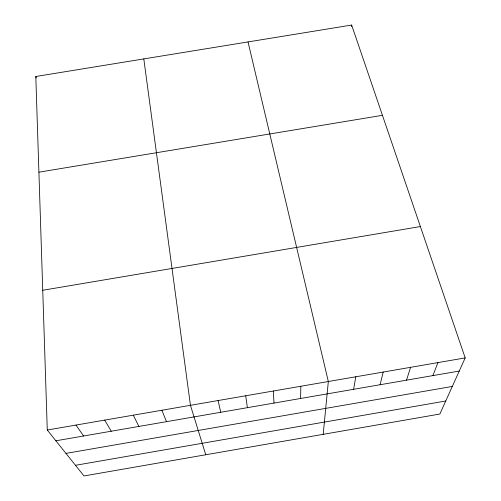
<?xml version="1.0" encoding="UTF-8"?>
<svg xmlns="http://www.w3.org/2000/svg" width="501" height="501" viewBox="0 0 501 501"><rect width="100%" height="100%" fill="white"/><g stroke="black" fill="none" stroke-linecap="round" stroke-linejoin="round"><path stroke-width="0.75" d="M300.587 398.483L300.838 386.265M351.527 26.553L351.652 25.05L35.803 76.503L47.276 430.021L83.98 475.95L439.859 414.033L465.197 357.902L351.652 25.05M323.183 434.336L328.337 381.518L248.026 41.934M353.631 389.308L355.791 376.783M380.096 384.737L383.202 372.049M406.524 380.165L410.576 367.327M432.914 375.606L437.905 362.611M55.88 440.792L459.26 371.047M65.95 453.392L452.315 386.44M75.476 465.304L445.74 401.007M47.276 430.021L465.197 357.902M42.742 290.267L420.383 226.546M38.909 172.181L382.445 115.318M75.995 425.061L83.592 435.995M104.671 420.114L111.266 431.217M133.31 415.172L138.896 426.439M161.898 410.238L166.482 421.667M35.803 76.503L36.354 77.906M205.761 454.764L190.443 405.315L143.806 58.911M218.104 400.543L220.728 412.292M245.722 395.777L247.388 407.682M273.302 391.018L274.003 403.08"/></g></svg>
